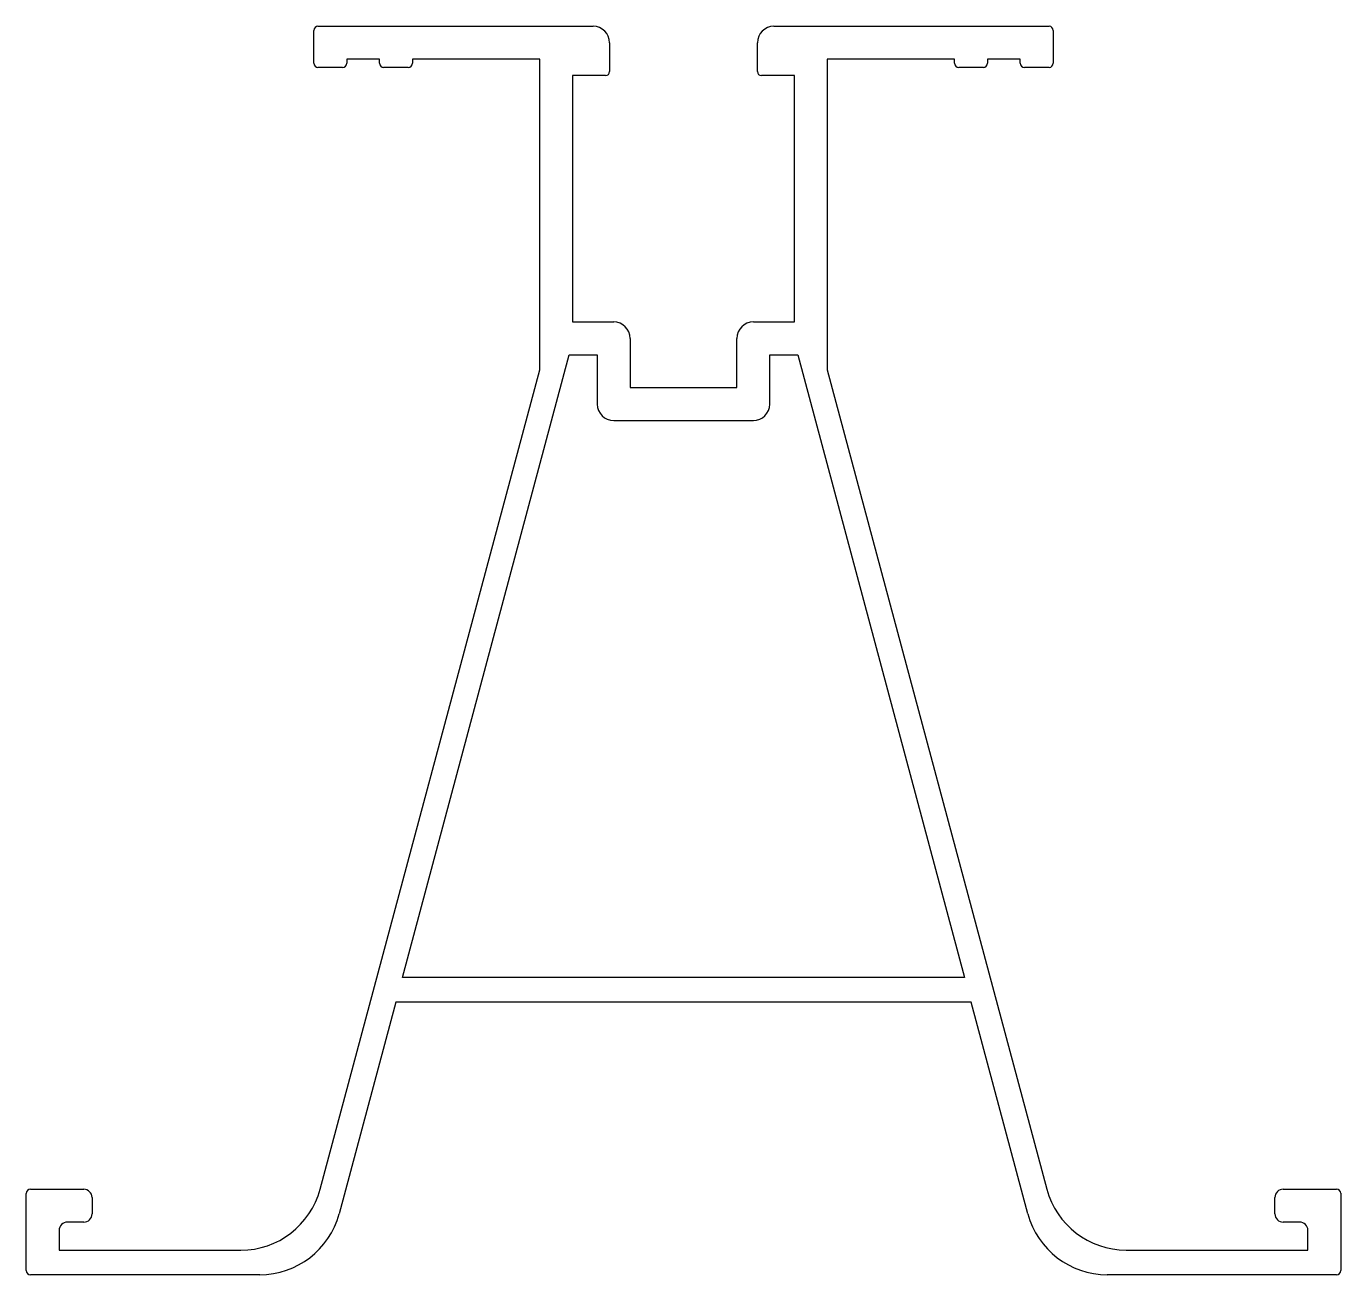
# Model space of a CAD drawing. Extents: x 2.3 to 82.3, y 3.3 to 79.3.
import ezdxf

# ---------------------------------------------------------------- set-up
doc = ezdxf.new("R2010")
doc.units = 0
doc.layers.get('0').update_dxf_attribs({"linetype": 'CONTINUOUS'})

msp = doc.modelspace()

# ---------------------------------------------------------------- linework, layer by layer
for p, q in [((20.093, 79.307), (36.843, 79.307)), ((47.843, 79.307), (64.593, 79.307)), ((19.843, 77.057), (19.843, 79.057)), ((64.843, 79.057), (64.843, 77.057)), ((37.843, 78.307), (37.843, 76.557)), ((46.843, 76.557), (46.843, 78.307)), ((21.593, 76.807), (20.093, 76.807)), ((21.843, 77.307), (21.843, 77.057)), ((23.843, 77.307), (21.843, 77.307)), ((23.843, 77.057), (23.843, 77.307)), ((25.593, 76.807), (24.093, 76.807)), ((25.843, 77.307), (25.843, 77.057)), ((33.593, 77.307), (25.843, 77.307)), ((33.593, 58.384), (33.593, 77.307)), ((51.093, 77.307), (51.093, 58.384)), ((58.843, 77.307), (51.093, 77.307)), ((58.843, 77.057), (58.843, 77.307)), ((60.593, 76.807), (59.093, 76.807)), ((60.843, 77.307), (60.843, 77.057)), ((62.843, 77.307), (60.843, 77.307)), ((62.843, 77.057), (62.843, 77.307)), ((64.593, 76.807), (63.093, 76.807)), ((35.593, 76.307), (35.593, 61.307)), ((37.593, 76.307), (35.593, 76.307)), ((49.093, 76.307), (47.093, 76.307)), ((49.093, 61.307), (49.093, 76.307)), ((35.593, 61.307), (38.093, 61.307)), ((46.593, 61.307), (49.093, 61.307)), ((39.093, 60.307), (39.093, 57.307)), ((45.593, 57.307), (45.593, 60.307)), ((25.237, 21.407), (35.393, 59.307)), ((35.393, 59.307), (37.093, 59.307)), ((37.093, 59.307), (37.093, 56.307)), ((47.593, 56.307), (47.593, 59.307)), ((47.593, 59.307), (49.293, 59.307)), ((49.293, 59.307), (59.448, 21.407)), ((20.228, 8.508), (33.593, 58.384)), ((51.093, 58.384), (64.456, 8.513)), ((39.093, 57.307), (45.593, 57.307)), ((38.093, 55.307), (46.593, 55.307)), ((59.448, 21.407), (25.237, 21.407)), ((24.835, 19.907), (21.38, 7.012)), ((59.85, 19.907), (24.835, 19.907)), ((63.305, 7.012), (59.85, 19.907)), ((2.343, 3.557), (2.343, 8.257)), ((2.593, 8.507), (5.843, 8.507)), ((6.343, 8.007), (6.343, 7.007)), ((78.343, 7.011), (78.343, 8.011)), ((78.843, 8.511), (82.093, 8.511)), ((82.343, 8.261), (82.343, 3.557)), ((5.843, 6.507), (4.843, 6.507)), ((79.843, 6.511), (78.843, 6.511)), ((4.343, 6.007), (4.343, 4.802)), ((80.343, 4.807), (80.343, 6.011)), ((4.343, 4.802), (15.399, 4.802)), ((69.285, 4.807), (80.343, 4.807)), ((16.551, 3.307), (2.593, 3.307)), ((82.093, 3.307), (68.134, 3.307))]:
    msp.add_line(p, q)
for centre, radius, start, end in [((20.093, 79.057), 0.25, 90, 180), ((36.843, 78.307), 1, 0, 90), ((47.843, 78.307), 1, 90, 180), ((64.593, 79.057), 0.25, 0, 90), ((20.093, 77.057), 0.25, 180, 270), ((21.593, 77.057), 0.25, 270, 0), ((24.093, 77.057), 0.25, 180, 270), ((25.593, 77.057), 0.25, 270, 0), ((59.093, 77.057), 0.25, 180, 270), ((60.593, 77.057), 0.25, 270, 0), ((63.093, 77.057), 0.25, 180, 270), ((64.593, 77.057), 0.25, 270, 0), ((37.593, 76.557), 0.25, 270, 0), ((47.093, 76.557), 0.25, 180, 270), ((38.093, 60.307), 1, 360, 90), ((46.593, 60.307), 1, 90, 180), ((38.093, 56.307), 1, 180, 270), ((46.593, 56.307), 1, 270, 0), ((2.593, 8.257), 0.25, 90, 180), ((5.843, 8.007), 0.5, 360, 90), ((15.399, 9.802), 5, 270, 345), ((69.285, 9.807), 5, 195, 270), ((78.843, 8.011), 0.5, 90, 180), ((82.093, 8.261), 0.25, 360, 90), ((4.843, 6.007), 0.5, 90, 180), ((5.843, 7.007), 0.5, 270, 0), ((16.551, 8.307), 5, 270, 345), ((68.134, 8.307), 5, 195, 270), ((78.843, 7.011), 0.5, 180, 270), ((79.843, 6.011), 0.5, 0, 90), ((2.593, 3.557), 0.25, 180, 270), ((82.093, 3.557), 0.25, 270, 0)]:
    msp.add_arc(centre, radius, start, end)

doc.saveas('drawing.dxf')
